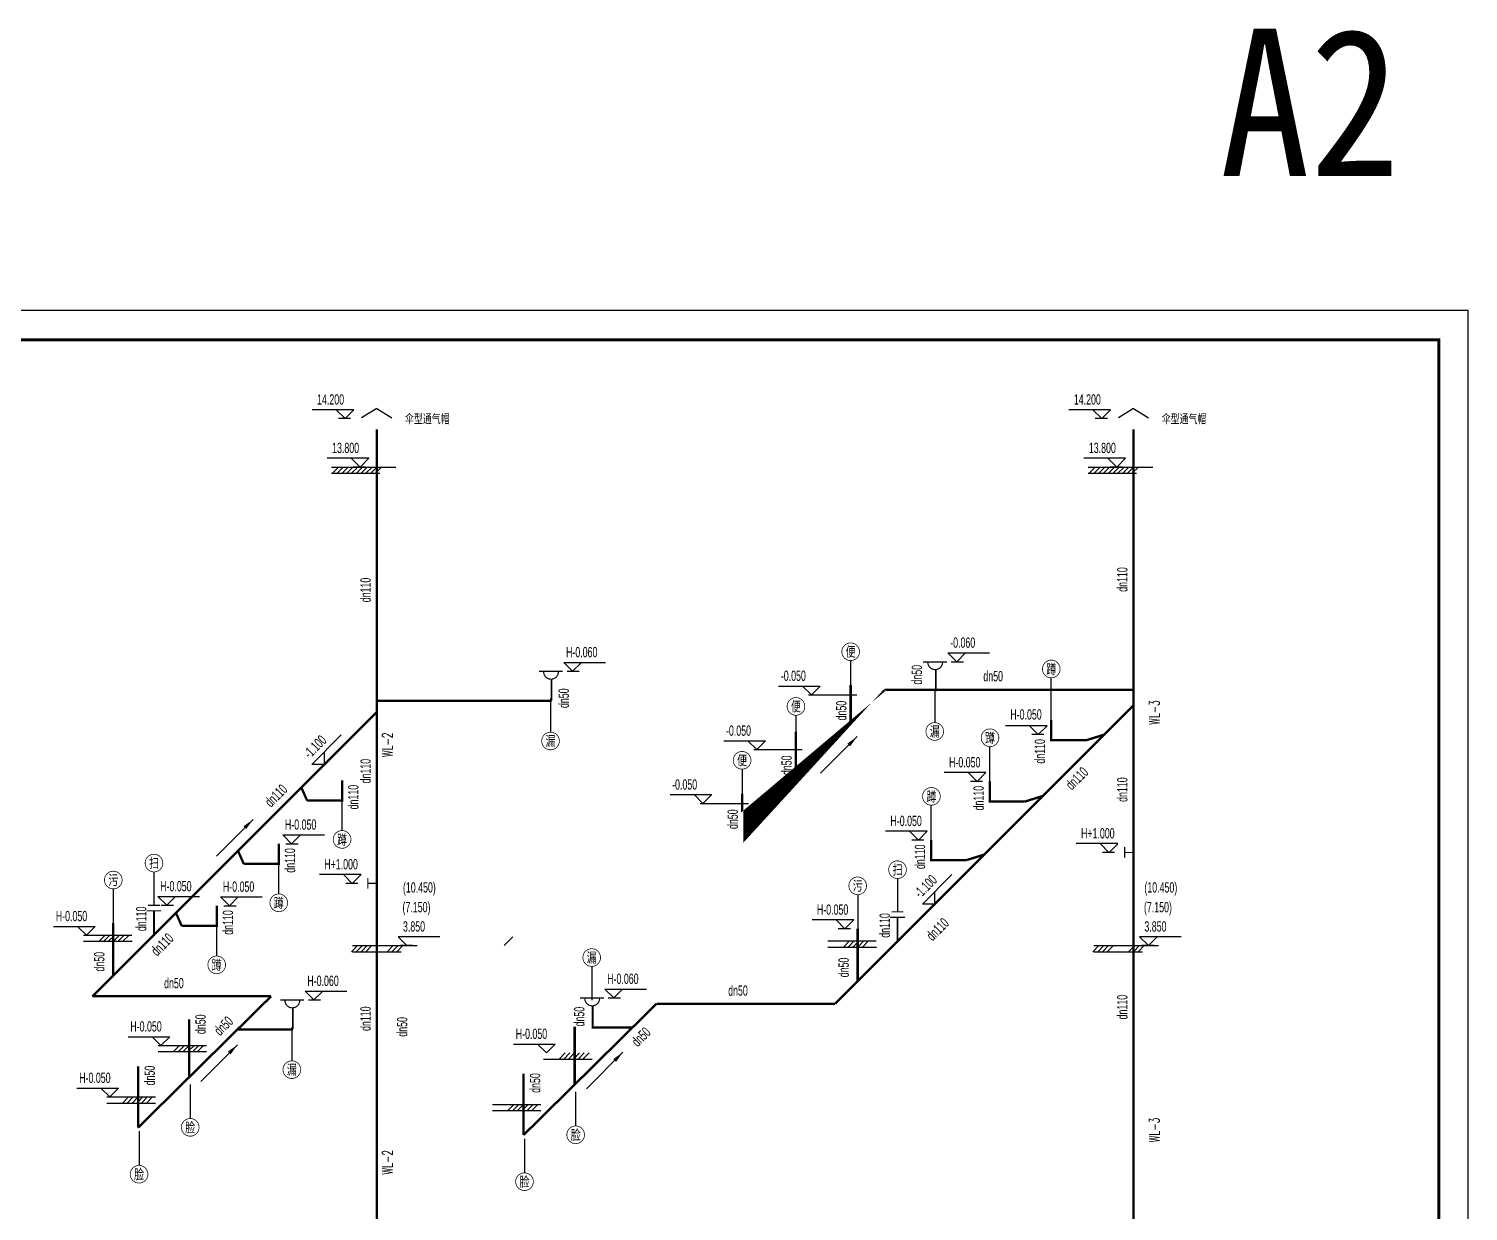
# Model space of a CAD drawing. Extents: x 6128144 to 12201635, y -1670122 to -706096.
# Drawn here: x 6254584 to 6279011, y -738923 to -718862 of the extents above; entities that cross this region are included whole.
import ezdxf
from ezdxf.enums import TextEntityAlignment as Align

# ---------------------------------------------------------------- set-up
doc = ezdxf.new("R2010")
doc.units = 0
doc.header["$LTSCALE"] = 1000
doc.header["$MEASUREMENT"] = 0
doc.linetypes.add('DASH', pattern=[0.35, 0.25, -0.1])
doc.layers.get('0').update_dxf_attribs({"linetype": 'CONTINUOUS'})
for name, color, linetype in [('EQUIP_地漏', 7, 'CONTINUOUS'), ('EQUIP_污水', 7, 'CONTINUOUS'), ('PIPE-污水', 2, 'CONTINUOUS'), ('PUB_TITLE', 4, 'CONTINUOUS'), ('TEXT_污水', 7, 'CONTINUOUS'), ('TWT_DIM', 3, 'CONTINUOUS'), ('TWT_ELEV', 3, 'CONTINUOUS'), ('TWT_IDEN', 3, 'CONTINUOUS'), ('TWT_LEAD', 3, 'CONTINUOUS'), ('回水', 2, 'DASH'), ('图名', 15, 'CONTINUOUS')]:
    doc.layers.add(name, color=color, linetype=linetype)
doc.styles.add('_TWT_PIPEDN', font='yb.shx', dxfattribs={"width": 0.8, "height": 3, "bigfont": 'HZTXT.shx'})
doc.styles.add('_TWT_SANITARY', font='', dxfattribs={"width": 0.8, "height": 3.5})
doc.styles.add('HZ', font='txt', dxfattribs={"bigfont": 'hztxt'})
doc.styles.add('schuco', font='sceie.shx', dxfattribs={"width": 0.7, "bigfont": 'sceic.shx'})
doc.styles.add('TG_LINETYPE', font='SIMPLEX', dxfattribs={"width": 0.8, "height": 3, "bigfont": 'HZTXT'})
doc.styles.add('X02W-L0100$0$_TWT_SERIAL', font='SIMPLEX', dxfattribs={"width": 0.8, "height": 3.5, "bigfont": 'HZTXT'})
doc.styles.add('宋体', font='', dxfattribs={"width": 0.7})
doc.styles.get('_TWT_SANITARY').set_extended_font_data('SimSun')
doc.styles.get('宋体').set_extended_font_data('SimSun')
doc.linetypes.add('TG_W', pattern='A,2,-0.3,["W",TG_LINETYPE,S=0.1,R=0,X=-0.28,Y=-0.15],0', length=2.3)
doc.dimstyles.new('AHDYQ', dxfattribs={"dimscale": 100, "dimtxt": 3, "dimasz": 2, "dimexe": 1, "dimexo": 0.625, "dimgap": 0, "dimtad": 1, "dimdec": 0, "dimzin": 1, "dimdsep": 46, "dimtxsty": 'schuco', "dimcen": 2.5, "dimclrd": 4, "dimclre": 4, "dimadec": 0, "dimazin": 0, "dimtfac": 1, "dimtdec": 0, "dimtmove": 0, "dimatfit": 3, "dimfxl": 0, "dimtolj": 1, "dimtzin": 0, "dimarcsym": 0})

# ---------------------------------------------------------------- blocks, each defined once
blk = doc.blocks.new('$TWTSYS$00000426')
for points, const_width in [([(-100, 500), (100, 500)], 20), ([(-125, 406.5521308657899), (125, 406.5521308657899)], 20), ([(0, 406.5521308657899), (0, 0)], 30)]:
    blk.add_lwpolyline(points, dxfattribs=dict(const_width=const_width))
at = {"style": 'HZ', "width": 0.7, "flags": 1}
for tag, p in [('UNIT', (0, 0)), ('SPEC', (0, -0.001666666666551464)), ('WHAT', (0, -0.003333333333102928))]:
    blk.add_attdef(tag, p, '', height=0.001, dxfattribs=at)
blk = doc.blocks.new('$TWTSYS$00000079')
blk.add_line((-211.9614197618909, 500), (188.0385802381091, 500))
at = {"const_width": 20}
blk.add_lwpolyline([(-134.1551571726233, 500, 1.067663860927284), (115.8448428273767, 500)], format="xyb", dxfattribs=at)
at = {"const_width": 30}
blk.add_lwpolyline([(0, 366.8770156144884), (0, 0)], dxfattribs=at)
at = {"style": 'HZ', "width": 0.7, "flags": 1}
for tag, p in [('UNIT', (0, 0)), ('SPEC', (0, -0.001666666666665151)), ('WHAT', (0, -0.003333333333330302))]:
    blk.add_attdef(tag, p, '', height=0.001, dxfattribs=at)
blk = doc.blocks.new('$ATTACHMENT$00000073')
at = {"const_width": 20}
for points in [[(0, 0), (150, 0)], [(150, 90), (150, -90)]]:
    blk.add_lwpolyline(points, dxfattribs=at)

msp = doc.modelspace()

# ---------------------------------------------------------------- linework, layer by layer
at = {"color": 3}
for p, q in [((6260045.385257685, -725475.0482589575, 1e-08), (6259839.766353658, -725475.0482589575, 1e-08)), ((6272887.698657524, -725475.0482589575, 1e-08), (6272682.079753498, -725475.0482589575, 1e-08)), ((6260300.124489182, -726297.2421385846), (6260094.505585155, -726297.2421385846)), ((6273142.437889021, -726297.2421385846), (6272936.818984995, -726297.2421385846)), ((6270238.407412954, -729600.6212791451), (6270444.02631698, -729600.6212791451)), ((6263718.412735042, -729762.3920450727), (6263924.031639068, -729762.3920450727)), ((6261513.526244253, -730262.3920450727), (6261719.145148279, -730262.3920450727)), ((6271809.394129894, -730837.319406193), (6271603.775225868, -730837.319406193)), ((6270769.704852482, -731630.9029183711), (6270564.085948456, -731630.9029183711)), ((6258948.563333952, -732688.0151595715), (6259154.182237978, -732688.0151595715)), ((6269774.924863353, -732625.6829075004), (6269569.305959327, -732625.6829075004)), ((6273009.436852235, -732836.3398557953), (6272803.817948209, -732836.3398557953)), ((6260167.123452396, -733360.4236514787), (6259961.50454837, -733360.4236514787)), ((6256831.402045362, -733733.0719999565), (6257037.020949388, -733733.0719999565)), ((6257895.613678347, -733740.9648151763), (6258101.232582374, -733740.9648151763)), ((6268527.545439838, -734129.9838173279), (6268321.926535811, -734129.9838173279)), ((6261095.243779417, -734416.5114887697), (6260889.624875391, -734416.5114887697)), ((6273677.690974897, -734416.5114887697), (6273472.072070871, -734416.5114887697)), ((6259328.625663751, -735338.5469949985), (6259534.244567777, -735338.5469949985)), ((6264416.96586306, -735304.5727129193), (6264622.584767086, -735304.5727129193))]:
    msp.add_line(p, q, dxfattribs=at)
at = {"color": 0}
for p, q in [((6260488.846168743, -725301.0945110559), (6260232.50275503, -725464.8566600741)), ((6260488.846168743, -725301.0945110559), (6260745.189582455, -725464.8566600741)), ((6273331.159568582, -725301.0945110559), (6273074.816154869, -725464.8566600741)), ((6273331.159568582, -725301.0945110559), (6273587.502982294, -725464.8566600741))]:
    msp.add_line(p, q, dxfattribs=at)
at = {"lineweight": 25}
for p, q in [((6259718.585951126, -726297.2421385848), (6260814.939041235, -726297.2421385848)), ((6259718.585951126, -726400.3661227473), (6260541.471118652, -726400.3661227475)), ((6259840.448290554, -726297.2421385848), (6259737.324306392, -726400.3661227475)), ((6259781.667825983, -726297.2421385846), (6260665.230847008, -726297.2421385846)), ((6259921.701542974, -726297.2421385848), (6259818.577558812, -726400.3661227475)), ((6260002.954795395, -726297.2421385848), (6259899.830811232, -726400.3661227475)), ((6260084.208047816, -726297.2421385848), (6259981.084063653, -726400.3661227475)), ((6260165.461300236, -726297.2421385848), (6260062.337316073, -726400.3661227475)), ((6260246.714552657, -726297.2421385848), (6260143.590568493, -726400.3661227475)), ((6260327.967805077, -726297.2421385846), (6260224.843820914, -726400.3661227473)), ((6260409.221057498, -726297.2421385846), (6260306.097073334, -726400.3661227473)), ((6260490.474309918, -726297.2421385846), (6260387.350325755, -726400.3661227473)), ((6260571.727562339, -726297.2421385846), (6260468.603578175, -726400.3661227473)), ((6272560.899350965, -726297.2421385848), (6273657.252441075, -726297.2421385848)), ((6272560.899350965, -726400.3661227473), (6273383.784518491, -726400.3661227475)), ((6272682.761690393, -726297.2421385848), (6272579.637706231, -726400.3661227475)), ((6272623.981225822, -726297.2421385846), (6273507.544246847, -726297.2421385846)), ((6272764.014942814, -726297.2421385848), (6272660.890958651, -726400.3661227475)), ((6272845.268195234, -726297.2421385848), (6272742.144211072, -726400.3661227475)), ((6272926.521447655, -726297.2421385848), (6272823.397463492, -726400.3661227475)), ((6273007.774700075, -726297.2421385848), (6272904.650715912, -726400.3661227475)), ((6273089.027952496, -726297.2421385848), (6272985.903968332, -726400.3661227475)), ((6273170.281204917, -726297.2421385846), (6273067.157220753, -726400.3661227473)), ((6273251.534457337, -726297.2421385846), (6273148.410473173, -726400.3661227473)), ((6273332.787709758, -726297.2421385846), (6273229.663725594, -726400.3661227473)), ((6273414.040962178, -726297.2421385846), (6273310.916978015, -726400.3661227473)), ((6267817.680385923, -730163.0578253116), (6268638.783505503, -730163.0578253116)), ((6266889.449855868, -731091.2883553669), (6267710.552975448, -731091.2883553669)), ((6265975.390881554, -732005.3473296809), (6266796.494001134, -732005.3473296809)), ((6255513.627439066, -734240.4316247437), (6256334.730558646, -734240.4316247437)), ((6255879.249535756, -734240.4316247437), (6255776.125551593, -734343.5556089064)), ((6255960.502788177, -734240.4316247437), (6255857.378804013, -734343.5556089064)), ((6256041.756040596, -734240.4316247437), (6255938.632056434, -734343.5556089064)), ((6256123.009293017, -734240.4316247437), (6256019.885308854, -734343.5556089064)), ((6256204.262545438, -734240.4316247437), (6256101.138561275, -734343.5556089064)), ((6256285.515797858, -734240.4316247437), (6256182.391813695, -734343.5556089064)), ((6255513.627439066, -734343.5556089064), (6256336.512606592, -734343.5556089064)), ((6260163.138183852, -734416.5114887697), (6260060.014199689, -734519.6354729324)), ((6260077.973611787, -734416.5114887697), (6261174.326701896, -734416.5114887697)), ((6260077.973611787, -734519.6354729324), (6260900.858779313, -734519.6354729324)), ((6260141.055486644, -734416.5114887697), (6261024.618507668, -734416.5114887697)), ((6260244.391436272, -734416.5114887697), (6260141.26745211, -734519.6354729324)), ((6260325.644688693, -734416.5114887697), (6260222.52070453, -734519.6354729324)), ((6260406.897941113, -734416.5114887697), (6260303.773956951, -734519.6354729324)), ((6260768.608718159, -734416.5114887697), (6260665.484733996, -734519.6354729324)), ((6260849.861970579, -734416.5114887697), (6260746.737986417, -734519.6354729324)), ((6260931.115223, -734416.5114887697), (6260827.991238837, -734519.6354729324)), ((6268145.570514882, -734338.2750553918), (6268966.673634462, -734338.2750553918)), ((6268145.570514882, -734441.3990395545), (6268968.455682408, -734441.3990395545)), ((6268511.192611572, -734338.2750553918), (6268408.068627409, -734441.3990395545)), ((6268592.445863993, -734338.2750553918), (6268489.321879829, -734441.3990395545)), ((6268673.699116413, -734338.2750553918), (6268570.57513225, -734441.3990395545)), ((6268754.952368833, -734338.2750553918), (6268651.82838467, -734441.3990395545)), ((6268836.205621254, -734338.2750553918), (6268733.081637091, -734441.3990395545)), ((6272745.585379331, -734416.5114887697), (6272642.461395169, -734519.6354729324)), ((6272660.420807267, -734416.5114887697), (6273756.773897376, -734416.5114887697)), ((6272660.420807267, -734519.6354729324), (6273483.305974793, -734519.6354729324)), ((6272723.502682123, -734416.5114887697), (6273607.065703148, -734416.5114887697)), ((6272826.838631752, -734416.5114887697), (6272723.714647589, -734519.6354729324)), ((6272908.091884173, -734416.5114887697), (6272804.96790001, -734519.6354729324)), ((6272989.345136593, -734416.5114887697), (6272886.22115243, -734519.6354729324)), ((6273351.055913638, -734416.5114887697), (6273247.931929476, -734519.6354729324)), ((6273432.309166059, -734416.5114887697), (6273329.185181896, -734519.6354729324)), ((6273513.562418479, -734416.5114887697), (6273410.438434317, -734519.6354729324)), ((6256778.247849409, -736112.2058215843), (6257599.35096899, -736112.2058215843)), ((6256778.247849409, -736215.329805747), (6257601.133016936, -736215.329805747)), ((6257143.8699461, -736112.2058215843), (6257040.745961936, -736215.329805747)), ((6257225.12319852, -736112.2058215843), (6257121.999214357, -736215.329805747)), ((6257306.37645094, -736112.2058215843), (6257203.252466777, -736215.329805747)), ((6257387.629703361, -736112.2058215843), (6257284.505719198, -736215.329805747)), ((6257468.882955781, -736112.2058215843), (6257365.758971618, -736215.329805747)), ((6257550.136208202, -736112.2058215843), (6257447.012224039, -736215.329805747)), ((6263685.089054246, -736238.3790082636), (6263581.965070083, -736341.5029924263)), ((6263766.342306667, -736238.3790082636), (6263663.218322503, -736341.5029924263)), ((6263847.595559087, -736238.3790082636), (6263744.471574924, -736341.5029924263)), ((6263928.848811507, -736238.3790082636), (6263825.724827345, -736341.5029924263)), ((6264010.102063928, -736238.3790082636), (6263906.978079765, -736341.5029924263)), ((6264091.355316348, -736238.3790082636), (6263988.231332186, -736341.5029924263)), ((6263319.466957556, -736341.5029924263), (6264142.352125082, -736341.5029924263)), ((6255910.493449681, -736984.2892215555), (6256731.596569262, -736984.2892215555)), ((6255910.493449681, -737087.4132057182), (6256733.378617208, -737087.4132057182)), ((6256276.115546372, -736984.2892215555), (6256172.991562208, -737087.4132057182)), ((6256357.368798792, -736984.2892215555), (6256254.244814629, -737087.4132057182)), ((6256438.622051212, -736984.2892215555), (6256335.498067049, -737087.4132057182)), ((6256519.875303633, -736984.2892215555), (6256416.75131947, -737087.4132057182)), ((6256601.128556053, -736984.2892215555), (6256498.00457189, -737087.4132057182)), ((6256682.381808474, -736984.2892215555), (6256579.257824311, -737087.4132057182)), ((6262451.712557828, -737110.4624082347), (6263272.815677408, -737110.4624082347)), ((6262451.712557828, -737213.5863923974), (6263274.597725354, -737213.5863923974)), ((6262817.334654518, -737110.4624082347), (6262714.210670355, -737213.5863923974)), ((6262898.587906939, -737110.4624082347), (6262795.463922775, -737213.5863923974)), ((6262979.841159359, -737110.4624082347), (6262876.717175196, -737213.5863923974)), ((6263061.094411779, -737110.4624082347), (6262957.970427616, -737213.5863923974)), ((6263142.3476642, -737110.4624082347), (6263039.223680037, -737213.5863923974)), ((6263223.60091662, -737110.4624082347), (6263120.476932458, -737213.5863923974))]:
    msp.add_line(p, q, dxfattribs=at)
at = {"layer": 'PUB_TITLE', "color": 4}
msp.add_lwpolyline([(6236961.249021543, -753339.551426939), (6279011.249021543, -753339.551426939), (6279011.249021543, -723639.551426939), (6236961.249021543, -723639.551426939)], close=True, dxfattribs=at)
at = {"layer": 'PUB_TITLE', "color": 4, "const_width": 50}
msp.add_lwpolyline([(6238211.249021543, -752839.551426939), (6278511.249021543, -752839.551426939), (6278511.249021543, -724139.551426939), (6238211.249021543, -724139.551426939)], close=True, dxfattribs=at)
at = {"layer": 'TWT_DIM'}
for p, q in [((6268531.301518984, -729580.2293595674), (6268531.301518984, -730158.4190128369)), ((6271932.20853931, -730725.3220540604), (6271932.20853931, -729872.7812065005)), ((6269957.921575102, -730060.91351318), (6269957.921575102, -730633.5859393986)), ((6263437.926897191, -730222.6842791076), (6263437.926897191, -730795.3567053262)), ((6267603.070988929, -730508.4598896228), (6267603.070988929, -731086.6495428922)), ((6270892.519261898, -731630.9029183711), (6270892.519261898, -731039.6311006185)), ((6266689.012014615, -731422.5188639368), (6266689.012014615, -732000.7085172063)), ((6259900.647289661, -732465.1302921833), (6259900.647289661, -731873.8584744306)), ((6269897.73927277, -732625.6829075004), (6269897.73927277, -732034.4110897478)), ((6258825.748924536, -733540.0286573088), (6258825.748924536, -732948.7568395562)), ((6256708.587635944, -733166.5198354655, 6.667546356466375e-09), (6256708.587635944, -733733.0719999565)), ((6269326.586616962, -733278.3073609099, 6.667546356466375e-09), (6269326.586616962, -733844.8595254009)), ((6256018.433119255, -733453.9507329649), (6256018.416773438, -734032.1403866798)), ((6268650.376195071, -733551.794163613), (6268650.359849254, -734129.9838173279)), ((6257772.799268931, -734592.9783129136), (6257772.799268931, -734001.7064951609)), ((6264136.480025209, -734769.079357743), (6264136.480025209, -735341.7517839617)), ((6259048.139825899, -735798.8392290333), (6259048.139825899, -736371.511655252)), ((6257323.108358886, -736771.9246544106), (6257323.108358886, -737350.11430768)), ((6263864.327467033, -736898.0978410898), (6263864.327467033, -737476.2874943593)), ((6256455.353959158, -737567.4916663213), (6256455.353959158, -738145.6813195908)), ((6262996.573067305, -737693.6648530005), (6262996.573067305, -738271.85450627))]:
    msp.add_line(p, q, dxfattribs=at)
at = {"layer": 'TWT_ELEV'}
for p, q in [((6260101.051913979, -725325.0482589575, 1e-08), (6259393.794771122, -725325.0482589575, 1e-08)), ((6259951.051913979, -725475.0482589575, 1e-08), (6259801.051913979, -725325.0482589575, 1e-08)), ((6259951.051913979, -725475.0482589575, 1e-08), (6260101.051913979, -725325.0482589575, 1e-08)), ((6272943.365313819, -725325.0482589575, 1e-08), (6272236.108170961, -725325.0482589575, 1e-08)), ((6272793.365313819, -725475.0482589575, 1e-08), (6272643.365313819, -725325.0482589575, 1e-08)), ((6272793.365313819, -725475.0482589575, 1e-08), (6272943.365313819, -725325.0482589575, 1e-08)), ((6260355.791145477, -726147.2421385846), (6259648.534002619, -726147.2421385846)), ((6260205.791145477, -726297.2421385846), (6260055.791145477, -726147.2421385846)), ((6260205.791145477, -726297.2421385846), (6260355.791145477, -726147.2421385846)), ((6273198.104545316, -726147.2421385846), (6272490.847402458, -726147.2421385846)), ((6273048.104545316, -726297.2421385846), (6272898.104545316, -726147.2421385846)), ((6273048.104545316, -726297.2421385846), (6273198.104545316, -726147.2421385846)), ((6263812.746078747, -729762.3920450727), (6263662.746078747, -729612.3920450727)), ((6263662.746078747, -729612.3920450727), (6264370.003221604, -729612.3920450727)), ((6263812.746078747, -729762.3920450727), (6263962.746078747, -729612.3920450727)), ((6270332.740756659, -729600.6212791451), (6270182.740756659, -729450.6212791451)), ((6270182.740756659, -729450.6212791451), (6270889.997899516, -729450.6212791451)), ((6270332.740756659, -729600.6212791451), (6270482.740756659, -729450.6212791451)), ((6267308.486731249, -730013.0578253116), (6268015.743874106, -730013.0578253116)), ((6267865.743874106, -730163.0578253116), (6267715.743874106, -730013.0578253116)), ((6267865.743874106, -730163.0578253116), (6268015.743874106, -730013.0578253116)), ((6259387.539336096, -731341.9882654462), (6259887.645657854, -730841.8819436892)), ((6271865.060786189, -730687.319406193), (6271157.803643331, -730687.319406193)), ((6271715.060786189, -730837.319406193), (6271565.060786189, -730687.319406193)), ((6271715.060786189, -730837.319406193), (6271865.060786189, -730687.319406193)), ((6266377.592930877, -730943.9516256829), (6267084.850073733, -730943.9516256829)), ((6266937.51334405, -731091.2883553669), (6266787.51334405, -730941.2883553669)), ((6266937.51334405, -731091.2883553669), (6267087.51334405, -730941.2883553669)), ((6259599.671370452, -731341.9882654462), (6259387.539336096, -731341.9882654462)), ((6259599.671370452, -731341.9882654462), (6259599.671370452, -731129.8562310901)), ((6270825.371508777, -731480.9029183711), (6270118.114365919, -731480.9029183711)), ((6270675.371508777, -731630.9029183711), (6270525.371508777, -731480.9029183711)), ((6270675.371508777, -731630.9029183711), (6270825.371508777, -731480.9029183711)), ((6265466.19722688, -731855.3473296809), (6266173.454369737, -731855.3473296809)), ((6266023.454369737, -732005.3473296809), (6265873.454369737, -731855.3473296809)), ((6266023.454369737, -732005.3473296809), (6266173.454369737, -731855.3473296809)), ((6259042.896677657, -732688.0151595715), (6258892.896677657, -732538.0151595715)), ((6258892.896677657, -732538.0151595715), (6259600.153820515, -732538.0151595715)), ((6259042.896677657, -732688.0151595715), (6259192.896677657, -732538.0151595715)), ((6269830.591519648, -732475.6829075004), (6269123.334376791, -732475.6829075004)), ((6269680.591519648, -732625.6829075004), (6269530.591519648, -732475.6829075004)), ((6269680.591519648, -732625.6829075004), (6269830.591519648, -732475.6829075004)), ((6273065.10350853, -732686.3398557953), (6272357.846365673, -732686.3398557953)), ((6272915.10350853, -732836.3398557953), (6272765.10350853, -732686.3398557953)), ((6272915.855863606, -732837.0922108709), (6273065.855863606, -732687.0922108709)), ((6260222.790108691, -733210.4236514787), (6259515.532965833, -733210.4236514787)), ((6260072.790108691, -733360.4236514787), (6259922.790108691, -733210.4236514787)), ((6260073.542463766, -733361.1760065544), (6260223.542463766, -733211.1760065544)), ((6269747.9413767, -733711.3727313066), (6270248.047698458, -733211.2664095496)), ((6269960.073411056, -733711.3727313066), (6269960.073411056, -733499.2406969506)), ((6256925.735389067, -733733.0719999565), (6256775.735389067, -733583.0719999565)), ((6256775.735389067, -733583.0719999565), (6257482.992531924, -733583.0719999565)), ((6256925.735389067, -733733.0719999565), (6257075.735389067, -733583.0719999565)), ((6257989.947022052, -733740.9648151763), (6257839.947022052, -733590.9648151763)), ((6257839.947022052, -733590.9648151763), (6258547.20416491, -733590.9648151763)), ((6257989.947022052, -733740.9648151763), (6258139.947022052, -733590.9648151763)), ((6269960.073411056, -733711.3727313066), (6269747.9413767, -733711.3727313066)), ((6268583.212096132, -733979.9838173279), (6267875.954953275, -733979.9838173279)), ((6268433.212096132, -734129.9838173279), (6268283.212096132, -733979.9838173279)), ((6268433.212096132, -734129.9838173279), (6268583.212096132, -733979.9838173279)), ((6255004.433784392, -734090.4316247437), (6255711.690927248, -734090.4316247437)), ((6255561.690927248, -734240.4316247437), (6255411.690927248, -734090.4316247437)), ((6255561.690927248, -734240.4316247437), (6255711.690927248, -734090.4316247437)), ((6261000.910435712, -734416.5114887697), (6260850.910435712, -734266.5114887697)), ((6261558.16757857, -734266.5114887697), (6260850.910435712, -734266.5114887697)), ((6262650.256744914, -734416.5114887697), (6262800.256744914, -734266.5114887697)), ((6273583.357631192, -734416.5114887697), (6273433.357631192, -734266.5114887697)), ((6274140.614774049, -734266.5114887697), (6273433.357631192, -734266.5114887697)), ((6273583.357631192, -734416.5114887697), (6273733.357631192, -734266.5114887697)), ((6259422.959007456, -735338.5469949985), (6259272.959007456, -735188.5469949985)), ((6259272.959007456, -735188.5469949985), (6259980.216150313, -735188.5469949985)), ((6259422.959007456, -735338.5469949985), (6259572.959007456, -735188.5469949985)), ((6264511.299206765, -735304.5727129193), (6264361.299206765, -735154.5727129193)), ((6264361.299206765, -735154.5727129193), (6265068.556349622, -735154.5727129193)), ((6264511.299206765, -735304.5727129193), (6264661.299206765, -735154.5727129193)), ((6256269.054194735, -735962.2058215843), (6256976.311337592, -735962.2058215843)), ((6256826.311337592, -736112.2058215843), (6256676.311337592, -735962.2058215843)), ((6256826.311337592, -736112.2058215843), (6256976.311337592, -735962.2058215843)), ((6262810.273302882, -736088.3790082636), (6263517.530445739, -736088.3790082636)), ((6263367.530445739, -736238.3790082636), (6263217.530445739, -736088.3790082636)), ((6263367.530445739, -736238.3790082636), (6263517.530445739, -736088.3790082636)), ((6255401.299795007, -736834.2892215555), (6256108.556937864, -736834.2892215555)), ((6255958.556937864, -736984.2892215555), (6255808.556937864, -736834.2892215555)), ((6255958.556937864, -736984.2892215555), (6256108.556937864, -736834.2892215555))]:
    msp.add_line(p, q, dxfattribs=at)
at = {"layer": 'TWT_IDEN', "const_width": 12.5}
for points, elevation in [([(6268681.301518984, -729430.2293595674, 1), (6268381.301518984, -729430.2293595674, 1)], 5e-09), ([(6267753.070988929, -730358.4598896228, 1), (6267453.070988929, -730358.4598896228, 1)], 5e-09), ([(6266839.012014615, -731272.5188639368, 1), (6266539.012014615, -731272.5188639368, 1)], 5e-09), ([(6256858.587635944, -733016.5198354657, 1), (6256558.587635944, -733016.5198354657, 1)], 6.667546356466375e-09), ([(6269476.586616962, -733128.3073609101, 1), (6269176.586616962, -733128.3073609101, 1)], 6.667546356466375e-09)]:
    msp.add_lwpolyline(points, format="xyb", close=True, dxfattribs=dict(at, elevation=elevation))
for points in [[(6272086.146377481, -729722.8329039741, -1), (6271786.146377481, -729722.8329039741, -1)], [(6263587.926897191, -730945.3567053262, 1), (6263287.926897191, -730945.3567053262, 1)], [(6270107.921575102, -730783.5859393986, 1), (6269807.921575102, -730783.5859393986, 1)], [(6271046.457100069, -730889.6827980921, -1), (6270746.457100069, -730889.6827980921, -1)], [(6270051.67711094, -731884.4627872214, -1), (6269751.67711094, -731884.4627872214, -1)], [(6259750.647289661, -732615.1302921833, 1), (6260050.647289661, -732615.1302921833, 1)], [(6256168.424946346, -733303.9507331877, 1), (6255868.424946346, -733303.9507331877, 1)], [(6268800.368022162, -733401.7941638358, 1), (6268500.368022162, -733401.7941638358, 1)], [(6258675.748924536, -733690.0286573088, 1), (6258975.748924536, -733690.0286573088, 1)], [(6264286.480025209, -734619.079357743, 1), (6263986.480025209, -734619.079357743, 1)], [(6257622.799268931, -734742.9783129136, 1), (6257922.799268931, -734742.9783129136, 1)], [(6259198.139825899, -736521.511655252, 1), (6258898.139825899, -736521.511655252, 1)], [(6257473.108358886, -737500.11430768, 1), (6257173.108358886, -737500.11430768, 1)], [(6264014.327467033, -737626.2874943593, 1), (6263714.327467033, -737626.2874943593, 1)], [(6256605.353959158, -738295.6813195908, 1), (6256305.353959158, -738295.6813195908, 1)], [(6263146.573067305, -738421.85450627, 1), (6262846.573067305, -738421.85450627, 1)]]:
    msp.add_lwpolyline(points, format="xyb", close=True, dxfattribs=at)
at = {"layer": '回水', "const_width": 40}
for points in [[(6260488.846168743, -739538.803379442), (6260488.846168743, -725655.2187125561)], [(6273331.159568582, -739538.8033794422), (6273331.159568582, -725655.2187125561)], [(6269110.648839808, -730079.0175439739), (6266689.012014615, -732500.6543691675), (6266689.012014614, -731837.4367949748)], [(6268531.301518984, -730658.3648647978), (6268531.301518983, -729995.1472906055)], [(6273331.159568582, -730079.0175439739), (6269110.648839808, -730079.0175439739)], [(6263455.272022027, -730262.3920450727), (6260488.846168743, -730262.3920450727)], [(6263455.272022027, -730262.3920450727), (6262516.584315336, -730262.3920450727)], [(6273331.159568582, -730340.2865737808), (6268268.246433916, -735403.1997084481)], [(6260488.846168743, -730452.8134671558), (6255664.633114131, -735277.0265217691)], [(6271932.20853931, -730591.2136409597), (6271932.20853931, -730933.5413344202), (6272525.764441784, -730933.5413344202)], [(6267603.070988929, -731452.4869817524), (6267603.070988928, -730789.2694075601)], [(6272834.172267789, -730837.2738745738), (6272525.764441784, -730933.5413344202)], [(6259900.647289661, -731613.116794446), (6259900.647289661, -731955.4444879065), (6259307.091387187, -731955.4444879065)], [(6259208.961872878, -731732.6977630209), (6259307.091387187, -731955.4444879065)], [(6270892.519261898, -731630.9029183711), (6270892.519261898, -731973.2306118316), (6271486.075164372, -731973.2306118316)], [(6271794.482990378, -731876.9631519852), (6271486.075164372, -731973.2306118316)], [(6258134.063507752, -732807.5961281464), (6258232.193022062, -733030.342853032)], [(6258825.748924536, -732688.0151595715), (6258825.748924536, -733030.342853032), (6258232.193022062, -733030.342853032)], [(6269897.73927277, -732625.6829075004), (6269897.73927277, -732968.0106009609), (6270491.295175243, -732968.0106009609)], [(6270799.703001249, -732871.7431411145), (6270491.295175243, -732968.0106009609)], [(6257772.799268931, -733740.9648151763), (6257772.799268931, -734083.2925086368), (6257179.243366458, -734083.2925086368)], [(6256018.416773438, -734032.1403866798), (6256018.416773438, -734923.2428624626)], [(6257081.113852148, -733860.5457837512), (6257179.243366458, -734083.2925086368)], [(6268650.359849254, -734129.9838173279), (6268650.359849254, -735021.0862931107)], [(6258695.830219951, -735277.0265217689), (6255664.633114131, -735277.0265217689)], [(6258695.830219951, -735277.0265217685), (6256438.622051212, -737504.4345152536)], [(6265237.049328097, -735403.1997084481), (6262979.841159359, -737630.6077019332)], [(6268268.246433917, -735403.1997084481), (6265237.049328097, -735403.1997084481)], [(6257306.37645094, -736648.1364063307), (6257306.37645094, -735668.5769159466)], [(6259065.484950735, -735838.5469949985), (6258126.797244045, -735838.5469949985)], [(6263847.595559087, -736774.30959301), (6263847.595559087, -735794.7501026258)], [(6264823.228692004, -735804.5727129193), (6264136.480025209, -735804.5727129193)], [(6256438.622051212, -737504.4345152536), (6256438.622051212, -736464.1439278573)], [(6262979.841159359, -737630.6077019329), (6262979.841159359, -736590.3171145365)]]:
    msp.add_lwpolyline(points, dxfattribs=at)

# ---------------------------------------------------------------- block references
at = {"layer": 'EQUIP_地漏'}
for p in [(6269975.266699938, -730100.6212791451), (6263455.272022027, -730262.3920450727), (6259065.484950735, -735838.5469949985), (6264153.825150045, -735804.5727129193)]:
    msp.add_blockref('$TWTSYS$00000079', p, dxfattribs=at)
at = {"layer": 'EQUIP_地漏', "xscale": -1}
for p in [(6273331.159568582, -732836.3398557953), (6260488.846168743, -733360.4236514787)]:
    msp.add_blockref('$ATTACHMENT$00000073', p, dxfattribs=at)
at = {"layer": 'EQUIP_污水'}
for p in [(6256708.587635944, -734233.0719999565), (6269326.586616962, -734344.8595254009)]:
    msp.add_blockref('$TWTSYS$00000426', p, dxfattribs=at)

# ---------------------------------------------------------------- texts
at = {"layer": 'TEXT_污水', "linetype": 'TG_W', "style": '_TWT_PIPEDN', "width": 0.6400000000000001}
for s, p in [('14.200', (6259476.536340023, -725237.5658401705, 1e-08)), ('14.200', (6272318.849739863, -725237.5658401705, 1e-08)), ('伞型通气帽', (6260968.34041972, -725571.5917173061)), ('伞型通气帽', (6273810.653819559, -725571.5917173061)), ('13.800', (6259731.27557152, -726059.7597197976)), ('13.800', (6272573.58897136, -726059.7597197976)), ('H-0.060', (6263700.594986036, -729524.9096262858)), ('-0.060', (6270220.589663948, -729363.1388603582)), ('-0.050', (6267346.335638539, -729925.5754065246)), ('dn50', (6270782.664977894, -729933.3087995485)), ('H-0.050', (6271240.545212232, -730581.8105683515)), ('-0.050', (6266415.441838167, -730856.4692068959)), ('H-0.050', (6270200.85593482, -731393.4204995842)), ('-0.050', (6265501.382863853, -731770.5281812099)), ('H-0.050', (6258930.745584947, -732450.5327407846)), ('H-0.050', (6269206.075945691, -732388.2004887135)), ('H+1.000', (6272440.587934574, -732598.8574370083)), ('H+1.000', (6259598.274534735, -733122.9412326918)), ('H-0.050', (6256813.584296356, -733495.5895811695)), ('H-0.050', (6257877.795929343, -733503.4823963894)), ('(10.450)', (6260933.396879444, -733516.6742947758)), ('(10.450)', (6273515.844074924, -733516.6742947758)), ('(7.150)', (6260926.224389719, -733851.3467845009)), ('H-0.050', (6267958.696522175, -733892.5013985409)), ('(7.150)', (6273508.671585198, -733851.3467845009)), ('H-0.050', (6255042.282691682, -734002.9492059568)), ('3.850', (6260933.652004614, -734179.0290699829)), ('3.850', (6273516.099200093, -734179.0290699829)), ('dn50', (6256880.066658682, -735140.988536336)), ('H-0.060', (6259310.807914745, -735101.0645762115)), ('H-0.060', (6264399.148114054, -735067.0902941324)), ('dn50', (6266452.482872648, -735267.1617230152)), ('H-0.050', (6256306.903102025, -735874.7234027974)), ('H-0.050', (6262848.122210172, -736000.8965894766)), ('H-0.050', (6255439.148702297, -736746.8068027685))]:
    msp.add_text(s, height=175, dxfattribs=at).set_placement(p)
for s, rotation, p in [('dn110', 90, (6273228.503796358, -728413.6602065068)), ('dn110', 90, (6260386.190396518, -728591.4528829147)), ('dn50', 90, (6269741.879831397, -729987.5747046829)), ('dn50', 90, (6263748.635732892, -730385.9431184741)), ('dn50', 90, (6268459.39210841, -730596.1658622706)), ('-1.100', 45, (6259352.443143543, -731253.3656348824)), ('dn110', 90, (6271829.552767086, -731329.147521442)), ('dn110', 90, (6260386.190396518, -731665.3075918414)), ('dn50', 90, (6267531.161578354, -731524.396392326)), ('dn110', 45, (6272285.032189889, -731788.7355366971)), ('dn110', 90, (6273228.503796358, -731978.4644712944)), ('dn110', 45, (6258693.463183457, -732080.7085608286)), ('dn110', 90, (6260178.303061885, -732104.9449096951)), ('dn110', 90, (6270789.863489674, -732122.7310336202)), ('dn50', 90, (6266617.102604041, -732438.45536664)), ('dn110', 90, (6259103.40469676, -733179.8432748206)), ('dn110', 90, (6269795.083500545, -733117.5110227495)), ('-1.100', 45, (6269712.845184146, -733622.7501007428)), ('dn110', 90, (6256578.408094121, -734170.9349346239)), ('dn110', 90, (6258050.455041155, -734232.7929304254)), ('dn110', 90, (6269196.40707514, -734282.7224600683)), ('dn110', 45, (6269920.50766839, -734348.6865042471)), ('dn110', 45, (6256762.170256569, -734607.5048157577)), ('dn50', 90, (6255867.571659606, -734856.4602936549)), ('dn50', 90, (6268499.514735422, -734954.303724303)), ('dn110', 90, (6273228.503796358, -735668.2619749064)), ('dn110', 90, (6260386.190396518, -735864.9271639091)), ('dn50', 90, (6264013.161432442, -735788.0880210339)), ('dn50', 90, (6257586.227253142, -735917.4476339663)), ('dn50', 45, (6257832.386010087, -735957.9232598734)), ('dn50', 90, (6261008.194970802, -735962.0980683998)), ('dn50', 45, (6264917.594431636, -736144.5255103991)), ('dn50', 90, (6256723.533523708, -736788.3270254764)), ('dn50', 90, (6263264.752631854, -736914.5002121556))]:
    msp.add_text(s, height=175, rotation=rotation, dxfattribs=at).set_placement(p)
at = {"layer": 'TWT_IDEN', "color": 7, "style": '_TWT_SANITARY'}
for s, width, p, p2 in [('便', 0.7031250000016863, (6268446.448705241, -729515.0821733098, 5e-09), (6268616.154332726, -729515.0821733098, 5e-09)), ('蹲', 0.7031250000016863, (6271851.293563738, -729811.4780222412), (6272020.999191224, -729811.4780222412)), ('便', 0.7031250000016863, (6267518.218175186, -730443.3127033651, 5e-09), (6267687.923802671, -730443.3127033651, 5e-09)), ('漏', 0.7031249999978276, (6263353.074083448, -731030.2095190686), (6263522.779710933, -731030.2095190686)), ('漏', 0.7031249999978276, (6269873.06876136, -730868.438753141), (6270042.774388844, -730868.438753141)), ('蹲', 0.7031250000016863, (6270811.604286327, -730978.3279163592), (6270981.309913812, -730978.3279163592)), ('便', 0.7031250000016863, (6266604.159200872, -731357.3716776791, 5e-09), (6266773.864828357, -731357.3716776791, 5e-09)), ('蹲', 0.7031250000016863, (6269816.824297198, -731973.1079054885), (6269986.529924683, -731973.1079054885)), ('蹲', 0.7031250000016863, (6259815.794475918, -732703.7754104503), (6259985.500103403, -732703.7754104503)), ('扫', 0.7031250000016863, (6256623.734822202, -733101.3726492083, 6.667546356466375e-09), (6256793.440449687, -733101.3726492083, 6.667546356466375e-09)), ('扫', 0.7031250000016863, (6269241.73380322, -733213.1601746527, 6.667546356466375e-09), (6269411.439430705, -733213.1601746527, 6.667546356466375e-09)), ('污', 0.7031250000016863, (6255933.572132604, -733388.8035469301), (6256103.277760089, -733388.8035469301)), ('污', 0.7031250000016863, (6268565.51520842, -733486.6469775782), (6268735.220835906, -733486.6469775782)), ('蹲', 0.7031250000016863, (6258740.896110793, -733778.6737755758), (6258910.601738278, -733778.6737755758)), ('漏', 0.7031249999978276, (6264051.627211466, -734703.9321714854), (6264221.332838951, -734703.9321714854)), ('蹲', 0.7031250000016863, (6257687.946455188, -734831.6234311806), (6257857.652082673, -734831.6234311806)), ('漏', 0.7031249999978276, (6258963.287012157, -736606.3644689943), (6259132.992639641, -736606.3644689943)), ('脸', 0.7031250000016863, (6257238.255545144, -737584.9671214224), (6257407.961172629, -737584.9671214224)), ('脸', 0.7031250000016863, (6263779.474653291, -737711.1403081017), (6263949.180280776, -737711.1403081017)), ('脸', 0.7031250000016863, (6256370.501145416, -738380.5341333331), (6256540.206772901, -738380.5341333331)), ('脸', 0.7031250000016863, (6262911.720253563, -738506.7073200124), (6263081.425881048, -738506.7073200124))]:
    msp.add_text(s, height=169.7056274847714, dxfattribs=dict(at, width=width)).set_placement(p, p2, align=Align.FIT)
at = {"layer": 'TWT_LEAD', "color": 7, "style": 'X02W-L0100$0$_TWT_SERIAL', "width": 0.6400000000000001}
for s, p in [('WL-3', (6273771.147400034, -730671.9460460865)), ('WL-2', (6260756.077603274, -731219.1300085685)), ('WL-3', (6273771.147400034, -737754.7333053513)), ('WL-2', (6260756.077603274, -738301.9172678334))]:
    msp.add_text(s, height=175, rotation=90, dxfattribs=at).set_placement(p)
at = {"layer": '图名', "style": '宋体', "width": 0.9}
msp.add_text('  A2', height=2500, dxfattribs=at).set_placement((6271733.325028539, -721361.6050137097))

# ---------------------------------------------------------------- leaders
at = {"layer": 'PIPE-污水', "linetype": 'TG_W', "ltscale": 600}
for points in [[(6268639.688063569, -730871.2317574543), (6268018.317830191, -731492.6019908327)], [(6258390.802967468, -732275.5344924009), (6257769.43273409, -732896.9047257793)], [(6258126.246188344, -736098.2270131856), (6257504.875954965, -736719.597246564)], [(6264667.46529649, -736224.4001998649), (6264046.095063112, -736845.7704332432)]]:
    msp.add_leader(points, dimstyle='AHDYQ', override={"dimgap": 0, "dimtad": 0, "dimfxl": 100}, dxfattribs=at)

doc.saveas('drawing.dxf')
